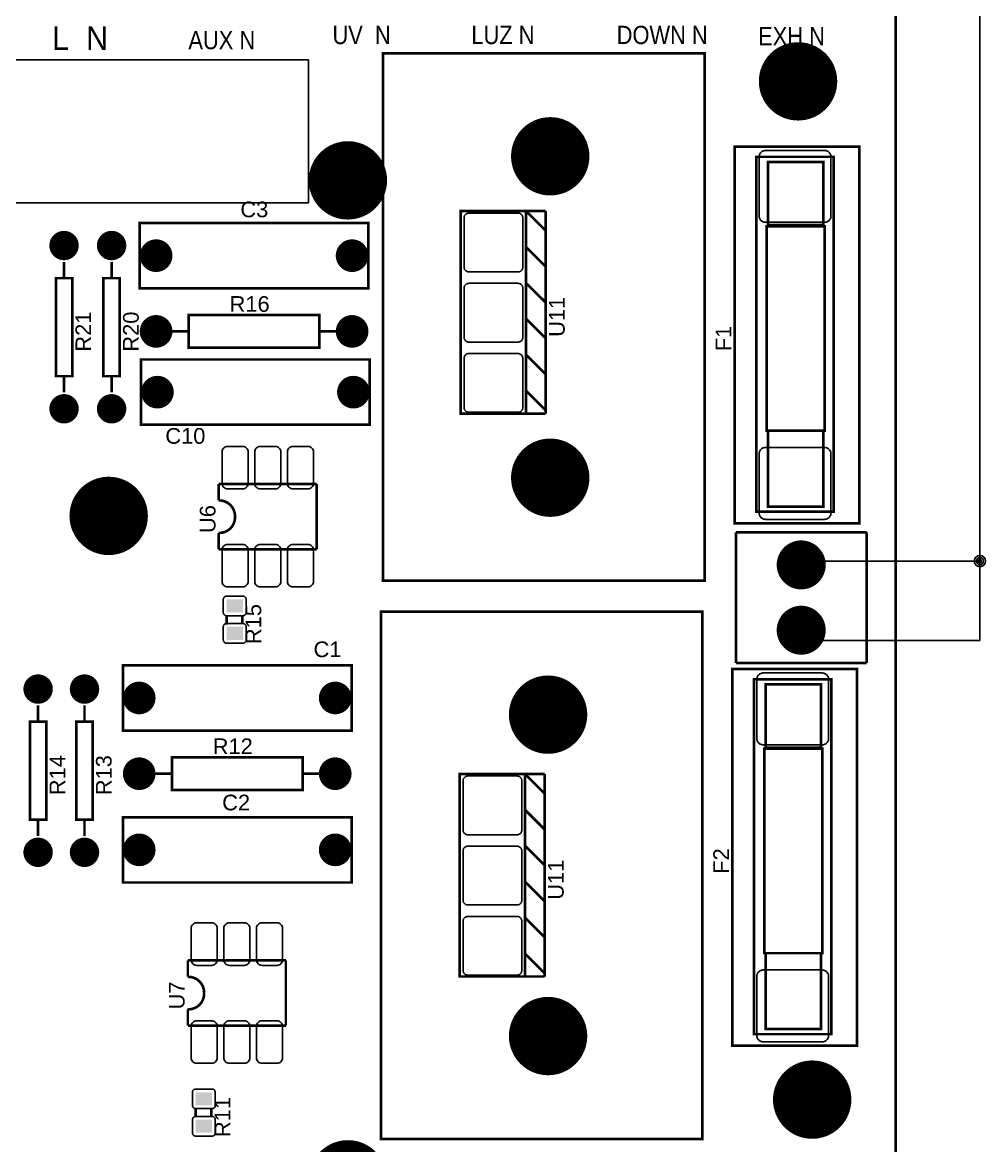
# Model space of a CAD drawing. Header units: inches. Extents: x 15 to 148, y 10 to 111.
# Drawn here: x 136.51 to 141.66, y 97.62 to 103.63 of the extents above; entities that cross this region are included whole.
import ezdxf

# ---------------------------------------------------------------- set-up
doc = ezdxf.new("R2010")
doc.units = ezdxf.units.IN
doc.header["$MEASUREMENT"] = 0
doc.layers.add('BLK_12AWG', color=7, linetype='Continuous')
doc.layers.add('SYMS', color=7, linetype='Continuous')

# ---------------------------------------------------------------- blocks, each defined once
blk = doc.blocks.new('RPAD')
blk.add_trace([(-0.5, -0.5), (-0.5, 0.5), (0.5, -0.5), (0.5, 0.5)])
blk = doc.blocks.new('EPAD')
at = {"const_width": 0.5}
blk.add_lwpolyline([(-0.25, 0, 1), (0.25, 0, 1)], format="xyb", close=True, dxfattribs=at)
blk = doc.blocks.new('CBA2Board')
at = {"const_width": 0.008}
for points in [[(154.6751, 100.9212), (162.5311, 100.9212), (162.5311, 105.055), (154.6751, 105.055), (154.6751, 100.9212)], [(154.6751, 100.9212), (162.5311, 100.9212), (162.5311, 105.055), (154.6751, 105.055), (154.6751, 100.9212)], [(154.6751, 100.9212), (162.5311, 100.9212), (162.5311, 105.055), (154.6751, 105.055), (154.6751, 100.9212)], [(160.9619, 102.8846), (161.9461, 102.8846), (161.9461, 104.4988), (160.9619, 104.4988), (160.9619, 102.8846)], [(160.9619, 102.8846), (161.9461, 102.8846), (161.9461, 104.4988), (160.9619, 104.4988), (160.9619, 102.8846)], [(160.9619, 102.8846), (161.9461, 102.8846), (161.9461, 104.4988), (160.9619, 104.4988), (160.9619, 102.8846)], [(162.0381, 103.0601), (162.42, 103.0601), (162.42, 104.2136), (162.0381, 104.2136), (162.0381, 103.0601)], [(162.0381, 103.0601), (162.42, 103.0601), (162.42, 104.2136), (162.0381, 104.2136), (162.0381, 103.0601)], [(162.0381, 103.0601), (162.42, 103.0601), (162.42, 104.2136), (162.0381, 104.2136), (162.0381, 103.0601)], [(162.105, 103.0955), (162.3412, 103.0955), (162.3412, 104.1821), (162.105, 104.1821), (162.105, 103.0955)], [(162.105, 103.0955), (162.3412, 103.0955), (162.3412, 104.1821), (162.105, 104.1821), (162.105, 103.0955)], [(162.105, 103.0955), (162.3412, 103.0955), (162.3412, 104.1821), (162.105, 104.1821), (162.105, 103.0955)], [(162.1405, 103.9735), (162.3098, 103.9735), (162.3098, 104.1664), (162.1405, 104.1664), (162.1405, 103.9735)], [(162.1405, 103.9735), (162.3098, 103.9735), (162.3098, 104.1664), (162.1405, 104.1664), (162.1405, 103.9735)], [(162.1405, 103.9735), (162.3098, 103.9735), (162.3098, 104.1664), (162.1405, 104.1664), (162.1405, 103.9735)], [(161.3999, 104.0159), (161.3999, 103.3959), (161.1999, 103.3959), (161.1999, 104.0159), (161.3999, 104.0159)], [(161.3999, 104.0159), (161.3999, 103.3959), (161.1999, 103.3959), (161.1999, 104.0159), (161.3999, 104.0159)], [(161.3999, 104.0159), (161.3999, 103.3959), (161.1999, 103.3959), (161.1999, 104.0159), (161.3999, 104.0159)], [(161.3999, 104.0159), (161.4599, 103.9559)], [(161.3999, 104.0159), (161.4599, 104.0159)], [(161.3999, 104.0159), (161.4599, 103.9559)], [(161.3999, 104.0159), (161.4599, 104.0159)], [(161.3999, 104.0159), (161.4599, 103.9559)], [(161.3999, 104.0159), (161.4599, 104.0159)], [(161.4599, 104.0159), (161.4599, 103.3959)], [(161.4599, 104.0159), (161.4599, 103.3959)], [(161.4599, 104.0159), (161.4599, 103.3959)], [(160.2172, 103.7795), (160.9172, 103.7795), (160.9172, 103.9795), (160.2172, 103.9795), (160.2172, 103.7795)], [(160.2172, 103.7795), (160.9172, 103.7795), (160.9172, 103.9795), (160.2172, 103.9795), (160.2172, 103.7795)], [(160.2172, 103.7795), (160.9172, 103.7795), (160.9172, 103.9795), (160.2172, 103.9795), (160.2172, 103.7795)], [(162.1365, 103.3435), (162.3137, 103.3435), (162.3137, 103.9695), (162.1365, 103.9695), (162.1365, 103.3435)], [(162.1365, 103.3435), (162.3137, 103.3435), (162.3137, 103.9695), (162.1365, 103.9695), (162.1365, 103.3435)], [(162.1365, 103.3435), (162.3137, 103.3435), (162.3137, 103.9695), (162.1365, 103.9695), (162.1365, 103.3435)], [(161.3999, 103.9059), (161.4599, 103.8459)], [(161.3999, 103.9059), (161.4599, 103.8459)], [(161.3999, 103.9059), (161.4599, 103.8459)], [(159.9854, 103.8606), (159.9854, 103.8106)], [(159.9854, 103.8606), (159.9854, 103.8106)], [(159.9854, 103.8606), (159.9854, 103.8106)], [(160.131, 103.8606), (160.131, 103.8106)], [(160.131, 103.8606), (160.131, 103.8106)], [(160.131, 103.8606), (160.131, 103.8106)], [(159.9604, 103.5106), (160.0104, 103.5106), (160.0104, 103.8106), (159.9604, 103.8106), (159.9604, 103.5106)], [(159.9604, 103.5106), (160.0104, 103.5106), (160.0104, 103.8106), (159.9604, 103.8106), (159.9604, 103.5106)], [(159.9604, 103.5106), (160.0104, 103.5106), (160.0104, 103.8106), (159.9604, 103.8106), (159.9604, 103.5106)], [(160.106, 103.5106), (160.156, 103.5106), (160.156, 103.8106), (160.106, 103.8106), (160.106, 103.5106)], [(160.106, 103.5106), (160.156, 103.5106), (160.156, 103.8106), (160.106, 103.8106), (160.106, 103.5106)], [(160.106, 103.5106), (160.156, 103.5106), (160.156, 103.8106), (160.106, 103.8106), (160.106, 103.5106)], [(161.3999, 103.7959), (161.4599, 103.7359)], [(161.3999, 103.7959), (161.4599, 103.7359)], [(161.3999, 103.7959), (161.4599, 103.7359)], [(160.3672, 103.5976), (160.7672, 103.5976), (160.7672, 103.6976), (160.3672, 103.6976), (160.3672, 103.5976)], [(160.3672, 103.5976), (160.7672, 103.5976), (160.7672, 103.6976), (160.3672, 103.6976), (160.3672, 103.5976)], [(160.3672, 103.5976), (160.7672, 103.5976), (160.7672, 103.6976), (160.3672, 103.6976), (160.3672, 103.5976)], [(161.3999, 103.6859), (161.4599, 103.6259)], [(161.3999, 103.6859), (161.4599, 103.6259)], [(161.3999, 103.6859), (161.4599, 103.6259)], [(160.3172, 103.6476), (160.3672, 103.6476)], [(160.3172, 103.6476), (160.3672, 103.6476)], [(160.3172, 103.6476), (160.3672, 103.6476)], [(160.7672, 103.6476), (160.8172, 103.6476)], [(160.7672, 103.6476), (160.8172, 103.6476)], [(160.7672, 103.6476), (160.8172, 103.6476)], [(160.2212, 103.3616), (160.9212, 103.3616), (160.9212, 103.5616), (160.2212, 103.5616), (160.2212, 103.3616)], [(160.2212, 103.3616), (160.9212, 103.3616), (160.9212, 103.5616), (160.2212, 103.5616), (160.2212, 103.3616)], [(160.2212, 103.3616), (160.9212, 103.3616), (160.9212, 103.5616), (160.2212, 103.5616), (160.2212, 103.3616)], [(161.3999, 103.5759), (161.4599, 103.5159)], [(161.3999, 103.5759), (161.4599, 103.5159)], [(161.3999, 103.5759), (161.4599, 103.5159)], [(159.9854, 103.5106), (159.9854, 103.4606)], [(159.9854, 103.5106), (159.9854, 103.4606)], [(159.9854, 103.5106), (159.9854, 103.4606)], [(160.131, 103.5106), (160.131, 103.4606)], [(160.131, 103.5106), (160.131, 103.4606)], [(160.131, 103.5106), (160.131, 103.4606)], [(161.3999, 103.4659), (161.4599, 103.4059)], [(161.3999, 103.4659), (161.4599, 103.4059)], [(161.3999, 103.4659), (161.4599, 103.4059)], [(161.3999, 103.4659), (161.4599, 103.4059)], [(161.3999, 103.4659), (161.4599, 103.4059)], [(161.3999, 103.4659), (161.4599, 103.4059)], [(161.3999, 103.3959), (161.4599, 103.3959)], [(161.3999, 103.3959), (161.4599, 103.3959)], [(161.3999, 103.3959), (161.4599, 103.3959)], [(162.1405, 103.1112), (162.3098, 103.1112), (162.3098, 103.3435), (162.1405, 103.3435), (162.1405, 103.1112)], [(162.1405, 103.1112), (162.3098, 103.1112), (162.3098, 103.3435), (162.1405, 103.3435), (162.1405, 103.1112)], [(162.1405, 103.1112), (162.3098, 103.1112), (162.3098, 103.3435), (162.1405, 103.3435), (162.1405, 103.1112)], [(160.459, 103.1303), (160.459, 103.1803)], [(160.459, 103.1803), (160.759, 103.1803)], [(160.459, 103.1303), (160.459, 103.1803)], [(160.459, 103.1803), (160.759, 103.1803)], [(160.459, 103.1303), (160.459, 103.1803)], [(160.459, 103.1803), (160.759, 103.1803)], [(160.759, 102.9803), (160.759, 103.1803)], [(160.759, 102.9803), (160.759, 103.1803)], [(160.759, 102.9803), (160.759, 103.1803)], [(160.509, 103.0803), (160.508, 103.0905), (160.5052, 103.0999), (160.5008, 103.1084), (160.4949, 103.1158), (160.4875, 103.1219), (160.479, 103.1264), (160.4695, 103.1293), (160.459, 103.1303)], [(160.509, 103.0803), (160.508, 103.0905), (160.5052, 103.0999), (160.5008, 103.1084), (160.4949, 103.1158), (160.4875, 103.1219), (160.479, 103.1264), (160.4695, 103.1293), (160.459, 103.1303)], [(160.509, 103.0803), (160.508, 103.0905), (160.5052, 103.0999), (160.5008, 103.1084), (160.4949, 103.1158), (160.4875, 103.1219), (160.479, 103.1264), (160.4695, 103.1293), (160.459, 103.1303)], [(160.509, 103.0803), (160.508, 103.0698), (160.5052, 103.0602), (160.5008, 103.0517), (160.4949, 103.0444), (160.4875, 103.0385), (160.479, 103.034), (160.4695, 103.0312), (160.459, 103.0303)], [(160.509, 103.0803), (160.508, 103.0698), (160.5052, 103.0602), (160.5008, 103.0517), (160.4949, 103.0444), (160.4875, 103.0385), (160.479, 103.034), (160.4695, 103.0312), (160.459, 103.0303)], [(160.509, 103.0803), (160.508, 103.0698), (160.5052, 103.0602), (160.5008, 103.0517), (160.4949, 103.0444), (160.4875, 103.0385), (160.479, 103.034), (160.4695, 103.0312), (160.459, 103.0303)], [(160.459, 102.9803), (160.459, 103.0303)], [(160.459, 102.9803), (160.459, 103.0303)], [(160.459, 102.9803), (160.459, 103.0303)], [(162.042, 103.0326), (162.442, 103.0326)], [(162.042, 102.6326), (162.042, 103.0326)], [(162.042, 103.0326), (162.442, 103.0326)], [(162.042, 102.6326), (162.042, 103.0326)], [(162.042, 103.0326), (162.442, 103.0326)], [(162.042, 102.6326), (162.042, 103.0326)], [(162.442, 102.6326), (162.442, 103.0326)], [(162.442, 102.6326), (162.442, 103.0326)], [(162.442, 102.6326), (162.442, 103.0326)], [(160.459, 102.9803), (160.759, 102.9803)], [(160.459, 102.9803), (160.759, 102.9803)], [(160.459, 102.9803), (160.759, 102.9803)], [(160.9553, 101.1748), (161.9395, 101.1748), (161.9395, 102.789), (160.9553, 102.789), (160.9553, 101.1748)], [(160.9553, 101.1748), (161.9395, 101.1748), (161.9395, 102.789), (160.9553, 102.789), (160.9553, 101.1748)], [(160.9553, 101.1748), (161.9395, 101.1748), (161.9395, 102.789), (160.9553, 102.789), (160.9553, 101.1748)], [(160.4829, 102.778), (160.4829, 102.75)], [(160.4829, 102.778), (160.4829, 102.75)], [(160.4829, 102.778), (160.4829, 102.75)], [(160.5309, 102.778), (160.5309, 102.751)], [(160.5309, 102.778), (160.5309, 102.751)], [(160.5309, 102.778), (160.5309, 102.751)], [(160.1655, 102.4252), (160.8655, 102.4252), (160.8655, 102.6252), (160.1655, 102.6252), (160.1655, 102.4252)], [(160.1655, 102.4252), (160.8655, 102.4252), (160.8655, 102.6252), (160.1655, 102.6252), (160.1655, 102.4252)], [(160.1655, 102.4252), (160.8655, 102.4252), (160.8655, 102.6252), (160.1655, 102.6252), (160.1655, 102.4252)], [(162.042, 102.6326), (162.442, 102.6326)], [(162.042, 102.6326), (162.442, 102.6326)], [(162.042, 102.6326), (162.442, 102.6326)], [(162.0309, 101.4602), (162.4128, 101.4602), (162.4128, 102.6137), (162.0309, 102.6137), (162.0309, 101.4602)], [(162.0309, 101.4602), (162.4128, 101.4602), (162.4128, 102.6137), (162.0309, 102.6137), (162.0309, 101.4602)], [(162.0309, 101.4602), (162.4128, 101.4602), (162.4128, 102.6137), (162.0309, 102.6137), (162.0309, 101.4602)], [(162.0979, 101.4956), (162.3341, 101.4956), (162.3341, 102.5822), (162.0979, 102.5822), (162.0979, 101.4956)], [(162.0979, 101.4956), (162.3341, 101.4956), (162.3341, 102.5822), (162.0979, 102.5822), (162.0979, 101.4956)], [(162.0979, 101.4956), (162.3341, 101.4956), (162.3341, 102.5822), (162.0979, 102.5822), (162.0979, 101.4956)], [(162.1333, 102.3735), (162.3026, 102.3735), (162.3026, 102.5665), (162.1333, 102.5665), (162.1333, 102.3735)], [(162.1333, 102.3735), (162.3026, 102.3735), (162.3026, 102.5665), (162.1333, 102.5665), (162.1333, 102.3735)], [(162.1333, 102.3735), (162.3026, 102.3735), (162.3026, 102.5665), (162.1333, 102.5665), (162.1333, 102.3735)], [(159.906, 102.5024), (159.906, 102.4524)], [(159.906, 102.5024), (159.906, 102.4524)], [(159.906, 102.5024), (159.906, 102.4524)], [(160.048, 102.5024), (160.048, 102.4524)], [(160.048, 102.5024), (160.048, 102.4524)], [(160.048, 102.5024), (160.048, 102.4524)], [(159.881, 102.1524), (159.931, 102.1524), (159.931, 102.4524), (159.881, 102.4524), (159.881, 102.1524)], [(159.881, 102.1524), (159.931, 102.1524), (159.931, 102.4524), (159.881, 102.4524), (159.881, 102.1524)], [(159.881, 102.1524), (159.931, 102.1524), (159.931, 102.4524), (159.881, 102.4524), (159.881, 102.1524)], [(160.023, 102.1524), (160.073, 102.1524), (160.073, 102.4524), (160.023, 102.4524), (160.023, 102.1524)], [(160.023, 102.1524), (160.073, 102.1524), (160.073, 102.4524), (160.023, 102.4524), (160.023, 102.1524)], [(160.023, 102.1524), (160.073, 102.1524), (160.073, 102.4524), (160.023, 102.4524), (160.023, 102.1524)], [(160.3155, 102.2432), (160.7155, 102.2432), (160.7155, 102.3432), (160.3155, 102.3432), (160.3155, 102.2432)], [(160.3155, 102.2432), (160.7155, 102.2432), (160.7155, 102.3432), (160.3155, 102.3432), (160.3155, 102.2432)], [(160.3155, 102.2432), (160.7155, 102.2432), (160.7155, 102.3432), (160.3155, 102.3432), (160.3155, 102.2432)], [(162.1294, 101.7436), (162.3065, 101.7436), (162.3065, 102.3696), (162.1294, 102.3696), (162.1294, 101.7436)], [(162.1294, 101.7436), (162.3065, 101.7436), (162.3065, 102.3696), (162.1294, 102.3696), (162.1294, 101.7436)], [(162.1294, 101.7436), (162.3065, 101.7436), (162.3065, 102.3696), (162.1294, 102.3696), (162.1294, 101.7436)], [(160.2655, 102.2932), (160.3155, 102.2932)], [(160.2655, 102.2932), (160.3155, 102.2932)], [(160.2655, 102.2932), (160.3155, 102.2932)], [(160.7155, 102.2932), (160.7655, 102.2932)], [(160.7155, 102.2932), (160.7655, 102.2932)], [(160.7155, 102.2932), (160.7655, 102.2932)], [(161.3968, 102.2922), (161.3968, 101.6722), (161.1968, 101.6722), (161.1968, 102.2922), (161.3968, 102.2922)], [(161.3968, 102.2922), (161.3968, 101.6722), (161.1968, 101.6722), (161.1968, 102.2922), (161.3968, 102.2922)], [(161.3968, 102.2922), (161.3968, 101.6722), (161.1968, 101.6722), (161.1968, 102.2922), (161.3968, 102.2922)], [(161.3968, 102.2922), (161.4568, 102.2322)], [(161.3968, 102.2922), (161.4568, 102.2922)], [(161.3968, 102.2922), (161.4568, 102.2322)], [(161.3968, 102.2922), (161.4568, 102.2922)], [(161.3968, 102.2922), (161.4568, 102.2322)], [(161.3968, 102.2922), (161.4568, 102.2922)], [(161.4568, 102.2922), (161.4568, 101.6722)], [(161.4568, 102.2922), (161.4568, 101.6722)], [(161.4568, 102.2922), (161.4568, 101.6722)], [(161.3968, 102.1822), (161.4568, 102.1222)], [(161.3968, 102.1822), (161.4568, 102.1222)], [(161.3968, 102.1822), (161.4568, 102.1222)], [(159.906, 102.1524), (159.906, 102.1024)], [(159.906, 102.1524), (159.906, 102.1024)], [(159.906, 102.1524), (159.906, 102.1024)], [(160.048, 102.1524), (160.048, 102.1024)], [(160.048, 102.1524), (160.048, 102.1024)], [(160.048, 102.1524), (160.048, 102.1024)], [(160.1655, 101.96), (160.8655, 101.96), (160.8655, 102.16), (160.1655, 102.16), (160.1655, 101.96)], [(160.1655, 101.96), (160.8655, 101.96), (160.8655, 102.16), (160.1655, 102.16), (160.1655, 101.96)], [(160.1655, 101.96), (160.8655, 101.96), (160.8655, 102.16), (160.1655, 102.16), (160.1655, 101.96)], [(161.3968, 102.0722), (161.4568, 102.0122)], [(161.3968, 102.0722), (161.4568, 102.0122)], [(161.3968, 102.0722), (161.4568, 102.0122)], [(161.3968, 101.9622), (161.4568, 101.9022)], [(161.3968, 101.9622), (161.4568, 101.9022)], [(161.3968, 101.9622), (161.4568, 101.9022)], [(161.3968, 101.8522), (161.4568, 101.7922)], [(161.3968, 101.8522), (161.4568, 101.7922)], [(161.3968, 101.8522), (161.4568, 101.7922)], [(161.3968, 101.7422), (161.4568, 101.6822)], [(161.3968, 101.7422), (161.4568, 101.6822)], [(161.3968, 101.7422), (161.4568, 101.6822)], [(161.3968, 101.7422), (161.4568, 101.6822)], [(161.3968, 101.7422), (161.4568, 101.6822)], [(161.3968, 101.7422), (161.4568, 101.6822)], [(162.1333, 101.5113), (162.3026, 101.5113), (162.3026, 101.7436), (162.1333, 101.7436), (162.1333, 101.5113)], [(162.1333, 101.5113), (162.3026, 101.5113), (162.3026, 101.7436), (162.1333, 101.7436), (162.1333, 101.5113)], [(162.1333, 101.5113), (162.3026, 101.5113), (162.3026, 101.7436), (162.1333, 101.7436), (162.1333, 101.5113)], [(160.3644, 101.6714), (160.3644, 101.7214)], [(160.3644, 101.7214), (160.6644, 101.7214)], [(160.3644, 101.6714), (160.3644, 101.7214)], [(160.3644, 101.7214), (160.6644, 101.7214)], [(160.3644, 101.6714), (160.3644, 101.7214)], [(160.3644, 101.7214), (160.6644, 101.7214)], [(160.6644, 101.5214), (160.6644, 101.7214)], [(160.6644, 101.5214), (160.6644, 101.7214)], [(160.6644, 101.5214), (160.6644, 101.7214)], [(160.4144, 101.6214), (160.4134, 101.6316), (160.4107, 101.6411), (160.4062, 101.6496), (160.4003, 101.6569), (160.393, 101.663), (160.3844, 101.6676), (160.3749, 101.6704), (160.3644, 101.6714)], [(160.4144, 101.6214), (160.4134, 101.6316), (160.4107, 101.6411), (160.4062, 101.6496), (160.4003, 101.6569), (160.393, 101.663), (160.3844, 101.6676), (160.3749, 101.6704), (160.3644, 101.6714)], [(160.4144, 101.6214), (160.4134, 101.6316), (160.4107, 101.6411), (160.4062, 101.6496), (160.4003, 101.6569), (160.393, 101.663), (160.3844, 101.6676), (160.3749, 101.6704), (160.3644, 101.6714)], [(161.3968, 101.6722), (161.4568, 101.6722)], [(161.3968, 101.6722), (161.4568, 101.6722)], [(161.3968, 101.6722), (161.4568, 101.6722)], [(160.4144, 101.6214), (160.4134, 101.611), (160.4107, 101.6014), (160.4062, 101.5929), (160.4003, 101.5856), (160.393, 101.5796), (160.3844, 101.5752), (160.3749, 101.5724), (160.3644, 101.5714)], [(160.4144, 101.6214), (160.4134, 101.611), (160.4107, 101.6014), (160.4062, 101.5929), (160.4003, 101.5856), (160.393, 101.5796), (160.3844, 101.5752), (160.3749, 101.5724), (160.3644, 101.5714)], [(160.4144, 101.6214), (160.4134, 101.611), (160.4107, 101.6014), (160.4062, 101.5929), (160.4003, 101.5856), (160.393, 101.5796), (160.3844, 101.5752), (160.3749, 101.5724), (160.3644, 101.5714)], [(160.3644, 101.5214), (160.3644, 101.5714)], [(160.3644, 101.5214), (160.3644, 101.5714)], [(160.3644, 101.5214), (160.3644, 101.5714)], [(160.3644, 101.5214), (160.6644, 101.5214)], [(160.3644, 101.5214), (160.6644, 101.5214)], [(160.3644, 101.5214), (160.6644, 101.5214)], [(160.3884, 101.2686), (160.3884, 101.2406)], [(160.3884, 101.2686), (160.3884, 101.2406)], [(160.3884, 101.2686), (160.3884, 101.2406)], [(160.4364, 101.2686), (160.4364, 101.2416)], [(160.4364, 101.2686), (160.4364, 101.2416)], [(160.4364, 101.2686), (160.4364, 101.2416)]]:
    blk.add_lwpolyline(points, dxfattribs=at)
blk.add_lwpolyline([(159.1853, 104.0411), (160.7333, 104.0411), (160.7333, 104.479), (159.1853, 104.479), (159.1853, 104.0411)])
for points in [[(162.1131, 104.0016), (162.1131, 104.1816), (162.1132, 104.1836), (162.1135, 104.1857), (162.114, 104.1876), (162.1147, 104.1894), (162.1155, 104.1912), (162.1165, 104.1928), (162.1176, 104.1944), (162.1189, 104.1958), (162.1203, 104.1971), (162.1219, 104.1982), (162.1235, 104.1992), (162.1253, 104.2), (162.1271, 104.2007), (162.1291, 104.2012), (162.1311, 104.2015), (162.1331, 104.2016), (162.3131, 104.2016), (162.3152, 104.2015), (162.3172, 104.2012), (162.3192, 104.2007), (162.321, 104.2), (162.3228, 104.1992), (162.3244, 104.1982), (162.3259, 104.1971), (162.3274, 104.1958), (162.3286, 104.1944), (162.3298, 104.1928), (162.3308, 104.1912), (162.3316, 104.1894), (162.3323, 104.1876), (162.3327, 104.1857), (162.333, 104.1836), (162.3331, 104.1816), (162.3331, 104.0016), (162.333, 103.9995), (162.3327, 103.9975), (162.3323, 103.9955), (162.3316, 103.9937), (162.3308, 103.9919), (162.3298, 103.9903), (162.3286, 103.9888), (162.3274, 103.9873), (162.3259, 103.9861), (162.3244, 103.9849), (162.3228, 103.9839), (162.321, 103.9831), (162.3192, 103.9824), (162.3172, 103.982), (162.3152, 103.9817), (162.3131, 103.9816), (162.1331, 103.9816), (162.1311, 103.9817), (162.1291, 103.982), (162.1271, 103.9824), (162.1253, 103.9831), (162.1235, 103.9839), (162.1219, 103.9849), (162.1203, 103.9861), (162.1189, 103.9873), (162.1176, 103.9888), (162.1165, 103.9903), (162.1155, 103.9919), (162.1147, 103.9937), (162.114, 103.9955), (162.1135, 103.9975), (162.1132, 103.9995), (162.1131, 104.0016)], [(161.3899, 103.9949), (161.3899, 103.8449), (161.3898, 103.8433), (161.3896, 103.8418), (161.3892, 103.8403), (161.3887, 103.839), (161.3881, 103.8376), (161.3874, 103.8364), (161.3865, 103.8353), (161.3855, 103.8342), (161.3845, 103.8332), (161.3833, 103.8324), (161.3821, 103.8316), (161.3808, 103.831), (161.3794, 103.8305), (161.378, 103.8302), (161.3764, 103.8299), (161.3749, 103.8299), (161.2249, 103.8299), (161.2233, 103.8299), (161.2218, 103.8302), (161.2204, 103.8305), (161.219, 103.831), (161.2177, 103.8316), (161.2164, 103.8324), (161.2153, 103.8332), (161.2142, 103.8342), (161.2133, 103.8353), (161.2124, 103.8364), (161.2117, 103.8376), (161.211, 103.839), (161.2105, 103.8403), (161.2102, 103.8418), (161.21, 103.8433), (161.2099, 103.8449), (161.2099, 103.9949), (161.21, 103.9964), (161.2102, 103.9979), (161.2105, 103.9994), (161.211, 104.0008), (161.2117, 104.0021), (161.2124, 104.0033), (161.2133, 104.0045), (161.2142, 104.0055), (161.2153, 104.0065), (161.2164, 104.0073), (161.2177, 104.0081), (161.219, 104.0087), (161.2204, 104.0092), (161.2218, 104.0096), (161.2233, 104.0098), (161.2249, 104.0099), (161.3749, 104.0099), (161.3764, 104.0098), (161.378, 104.0096), (161.3794, 104.0092), (161.3808, 104.0087), (161.3821, 104.0081), (161.3833, 104.0073), (161.3845, 104.0065), (161.3855, 104.0055), (161.3865, 104.0045), (161.3874, 104.0033), (161.3881, 104.0021), (161.3887, 104.0008), (161.3892, 103.9994), (161.3896, 103.9979), (161.3898, 103.9964), (161.3899, 103.9949)], [(161.3899, 103.7799), (161.3899, 103.6299), (161.3898, 103.6283), (161.3896, 103.6268), (161.3892, 103.6253), (161.3887, 103.624), (161.3881, 103.6226), (161.3874, 103.6214), (161.3865, 103.6203), (161.3855, 103.6192), (161.3845, 103.6182), (161.3833, 103.6174), (161.3821, 103.6166), (161.3808, 103.616), (161.3794, 103.6155), (161.378, 103.6152), (161.3764, 103.6149), (161.3749, 103.6149), (161.2249, 103.6149), (161.2233, 103.6149), (161.2218, 103.6152), (161.2204, 103.6155), (161.219, 103.616), (161.2177, 103.6166), (161.2164, 103.6174), (161.2153, 103.6182), (161.2142, 103.6192), (161.2133, 103.6203), (161.2124, 103.6214), (161.2117, 103.6226), (161.211, 103.624), (161.2105, 103.6253), (161.2102, 103.6268), (161.21, 103.6283), (161.2099, 103.6299), (161.2099, 103.7799), (161.21, 103.7814), (161.2102, 103.7829), (161.2105, 103.7844), (161.211, 103.7858), (161.2117, 103.7871), (161.2124, 103.7883), (161.2133, 103.7895), (161.2142, 103.7905), (161.2153, 103.7915), (161.2164, 103.7923), (161.2177, 103.7931), (161.219, 103.7937), (161.2204, 103.7942), (161.2218, 103.7946), (161.2233, 103.7948), (161.2249, 103.7949), (161.3749, 103.7949), (161.3764, 103.7948), (161.378, 103.7946), (161.3794, 103.7942), (161.3808, 103.7937), (161.3821, 103.7931), (161.3833, 103.7923), (161.3845, 103.7915), (161.3855, 103.7905), (161.3865, 103.7895), (161.3874, 103.7883), (161.3881, 103.7871), (161.3887, 103.7858), (161.3892, 103.7844), (161.3896, 103.7829), (161.3898, 103.7814), (161.3899, 103.7799)], [(161.3899, 103.5649), (161.3899, 103.4149), (161.3898, 103.4133), (161.3896, 103.4118), (161.3892, 103.4103), (161.3887, 103.409), (161.3881, 103.4076), (161.3874, 103.4064), (161.3865, 103.4053), (161.3855, 103.4042), (161.3845, 103.4032), (161.3833, 103.4024), (161.3821, 103.4016), (161.3808, 103.401), (161.3794, 103.4005), (161.378, 103.4002), (161.3764, 103.3999), (161.3749, 103.3999), (161.2249, 103.3999), (161.2233, 103.3999), (161.2218, 103.4002), (161.2204, 103.4005), (161.219, 103.401), (161.2177, 103.4016), (161.2164, 103.4024), (161.2153, 103.4032), (161.2142, 103.4042), (161.2133, 103.4053), (161.2124, 103.4064), (161.2117, 103.4076), (161.211, 103.409), (161.2105, 103.4103), (161.2102, 103.4118), (161.21, 103.4133), (161.2099, 103.4149), (161.2099, 103.5649), (161.21, 103.5664), (161.2102, 103.5679), (161.2105, 103.5694), (161.211, 103.5708), (161.2117, 103.5721), (161.2124, 103.5733), (161.2133, 103.5745), (161.2142, 103.5755), (161.2153, 103.5765), (161.2164, 103.5773), (161.2177, 103.5781), (161.219, 103.5787), (161.2204, 103.5792), (161.2218, 103.5796), (161.2233, 103.5798), (161.2249, 103.5799), (161.3749, 103.5799), (161.3764, 103.5798), (161.378, 103.5796), (161.3794, 103.5792), (161.3808, 103.5787), (161.3821, 103.5781), (161.3833, 103.5773), (161.3845, 103.5765), (161.3855, 103.5755), (161.3865, 103.5745), (161.3874, 103.5733), (161.3881, 103.5721), (161.3887, 103.5708), (161.3892, 103.5694), (161.3896, 103.5679), (161.3898, 103.5664), (161.3899, 103.5649)], [(160.486, 103.2953), (160.532, 103.2953), (160.5355, 103.295), (160.5387, 103.294), (160.5416, 103.2924), (160.5441, 103.2904), (160.5461, 103.2879), (160.5477, 103.285), (160.5486, 103.2818), (160.549, 103.2783), (160.549, 103.1823), (160.5486, 103.1788), (160.5477, 103.1756), (160.5461, 103.1727), (160.5441, 103.1702), (160.5416, 103.1681), (160.5387, 103.1666), (160.5355, 103.1656), (160.532, 103.1653), (160.486, 103.1653), (160.4825, 103.1656), (160.4793, 103.1666), (160.4764, 103.1681), (160.4739, 103.1702), (160.4718, 103.1727), (160.4703, 103.1756), (160.4693, 103.1788), (160.469, 103.1823), (160.469, 103.2783), (160.4693, 103.2818), (160.4703, 103.285), (160.4718, 103.2879), (160.4739, 103.2904), (160.4764, 103.2924), (160.4793, 103.294), (160.4825, 103.295), (160.486, 103.2953)], [(160.586, 103.2953), (160.632, 103.2953), (160.6355, 103.295), (160.6387, 103.294), (160.6416, 103.2924), (160.6441, 103.2904), (160.6461, 103.2879), (160.6477, 103.285), (160.6486, 103.2818), (160.649, 103.2783), (160.649, 103.1823), (160.6486, 103.1788), (160.6477, 103.1756), (160.6461, 103.1727), (160.6441, 103.1702), (160.6416, 103.1681), (160.6387, 103.1666), (160.6355, 103.1656), (160.632, 103.1653), (160.586, 103.1653), (160.5825, 103.1656), (160.5793, 103.1666), (160.5764, 103.1681), (160.5739, 103.1702), (160.5718, 103.1727), (160.5703, 103.1756), (160.5693, 103.1788), (160.569, 103.1823), (160.569, 103.2783), (160.5693, 103.2818), (160.5703, 103.285), (160.5718, 103.2879), (160.5739, 103.2904), (160.5764, 103.2924), (160.5793, 103.294), (160.5825, 103.295), (160.586, 103.2953)], [(160.686, 103.2953), (160.732, 103.2953), (160.7355, 103.295), (160.7387, 103.294), (160.7416, 103.2924), (160.7441, 103.2904), (160.7461, 103.2879), (160.7477, 103.285), (160.7486, 103.2818), (160.749, 103.2783), (160.749, 103.1823), (160.7486, 103.1788), (160.7477, 103.1756), (160.7461, 103.1727), (160.7441, 103.1702), (160.7416, 103.1681), (160.7387, 103.1666), (160.7355, 103.1656), (160.732, 103.1653), (160.686, 103.1653), (160.6825, 103.1656), (160.6793, 103.1666), (160.6764, 103.1681), (160.6739, 103.1702), (160.6718, 103.1727), (160.6703, 103.1756), (160.6693, 103.1788), (160.669, 103.1823), (160.669, 103.2783), (160.6693, 103.2818), (160.6703, 103.285), (160.6718, 103.2879), (160.6739, 103.2904), (160.6764, 103.2924), (160.6793, 103.294), (160.6825, 103.295), (160.686, 103.2953)], [(162.1131, 103.0921), (162.1131, 103.2721), (162.1132, 103.2742), (162.1135, 103.2762), (162.114, 103.2781), (162.1147, 103.28), (162.1155, 103.2817), (162.1165, 103.2834), (162.1176, 103.2849), (162.1189, 103.2863), (162.1203, 103.2876), (162.1219, 103.2888), (162.1235, 103.2897), (162.1253, 103.2906), (162.1271, 103.2912), (162.1291, 103.2917), (162.1311, 103.292), (162.1331, 103.2921), (162.3131, 103.2921), (162.3152, 103.292), (162.3172, 103.2917), (162.3192, 103.2912), (162.321, 103.2906), (162.3228, 103.2897), (162.3244, 103.2888), (162.3259, 103.2876), (162.3274, 103.2863), (162.3286, 103.2849), (162.3298, 103.2834), (162.3308, 103.2817), (162.3316, 103.28), (162.3323, 103.2781), (162.3327, 103.2762), (162.333, 103.2742), (162.3331, 103.2721), (162.3331, 103.0921), (162.333, 103.09), (162.3327, 103.088), (162.3323, 103.0861), (162.3316, 103.0842), (162.3308, 103.0825), (162.3298, 103.0808), (162.3286, 103.0793), (162.3274, 103.0779), (162.3259, 103.0766), (162.3244, 103.0755), (162.3228, 103.0745), (162.321, 103.0737), (162.3192, 103.073), (162.3172, 103.0725), (162.3152, 103.0722), (162.3131, 103.0721), (162.1331, 103.0721), (162.1311, 103.0722), (162.1291, 103.0725), (162.1271, 103.073), (162.1253, 103.0737), (162.1235, 103.0745), (162.1219, 103.0755), (162.1203, 103.0766), (162.1189, 103.0779), (162.1176, 103.0793), (162.1165, 103.0808), (162.1155, 103.0825), (162.1147, 103.0842), (162.114, 103.0861), (162.1135, 103.088), (162.1132, 103.09), (162.1131, 103.0921)], [(160.486, 102.9953), (160.532, 102.9953), (160.5355, 102.995), (160.5387, 102.994), (160.5416, 102.9924), (160.5441, 102.9904), (160.5461, 102.9879), (160.5477, 102.985), (160.5486, 102.9818), (160.549, 102.9783), (160.549, 102.8823), (160.5486, 102.8788), (160.5477, 102.8756), (160.5461, 102.8727), (160.5441, 102.8702), (160.5416, 102.8681), (160.5387, 102.8666), (160.5355, 102.8656), (160.532, 102.8653), (160.486, 102.8653), (160.4825, 102.8656), (160.4793, 102.8666), (160.4764, 102.8681), (160.4739, 102.8702), (160.4718, 102.8727), (160.4703, 102.8756), (160.4693, 102.8788), (160.469, 102.8823), (160.469, 102.9783), (160.4693, 102.9818), (160.4703, 102.985), (160.4718, 102.9879), (160.4739, 102.9904), (160.4764, 102.9924), (160.4793, 102.994), (160.4825, 102.995), (160.486, 102.9953)], [(160.586, 102.9953), (160.632, 102.9953), (160.6355, 102.995), (160.6387, 102.994), (160.6416, 102.9924), (160.6441, 102.9904), (160.6461, 102.9879), (160.6477, 102.985), (160.6486, 102.9818), (160.649, 102.9783), (160.649, 102.8823), (160.6486, 102.8788), (160.6477, 102.8756), (160.6461, 102.8727), (160.6441, 102.8702), (160.6416, 102.8681), (160.6387, 102.8666), (160.6355, 102.8656), (160.632, 102.8653), (160.586, 102.8653), (160.5825, 102.8656), (160.5793, 102.8666), (160.5764, 102.8681), (160.5739, 102.8702), (160.5718, 102.8727), (160.5703, 102.8756), (160.5693, 102.8788), (160.569, 102.8823), (160.569, 102.9783), (160.5693, 102.9818), (160.5703, 102.985), (160.5718, 102.9879), (160.5739, 102.9904), (160.5764, 102.9924), (160.5793, 102.994), (160.5825, 102.995), (160.586, 102.9953)], [(160.686, 102.9953), (160.732, 102.9953), (160.7355, 102.995), (160.7387, 102.994), (160.7416, 102.9924), (160.7441, 102.9904), (160.7461, 102.9879), (160.7477, 102.985), (160.7486, 102.9818), (160.749, 102.9783), (160.749, 102.8823), (160.7486, 102.8788), (160.7477, 102.8756), (160.7461, 102.8727), (160.7441, 102.8702), (160.7416, 102.8681), (160.7387, 102.8666), (160.7355, 102.8656), (160.732, 102.8653), (160.686, 102.8653), (160.6825, 102.8656), (160.6793, 102.8666), (160.6764, 102.8681), (160.6739, 102.8702), (160.6718, 102.8727), (160.6703, 102.8756), (160.6693, 102.8788), (160.669, 102.8823), (160.669, 102.9783), (160.6693, 102.9818), (160.6703, 102.985), (160.6718, 102.9879), (160.6739, 102.9904), (160.6764, 102.9924), (160.6793, 102.994), (160.6825, 102.995), (160.686, 102.9953)], [(160.5429, 102.827), (160.5429, 102.787), (160.5428, 102.7859), (160.5427, 102.7849), (160.5424, 102.784), (160.5421, 102.783), (160.5417, 102.7822), (160.5412, 102.7813), (160.5406, 102.7806), (160.54, 102.7799), (160.5393, 102.7792), (160.5385, 102.7787), (160.5377, 102.7782), (160.5368, 102.7778), (160.5359, 102.7774), (160.5349, 102.7772), (160.5339, 102.777), (160.5329, 102.777), (160.4829, 102.777), (160.4818, 102.777), (160.4808, 102.7772), (160.4799, 102.7774), (160.4789, 102.7778), (160.4781, 102.7782), (160.4772, 102.7787), (160.4765, 102.7792), (160.4758, 102.7799), (160.4751, 102.7806), (160.4745, 102.7813), (160.4741, 102.7822), (160.4736, 102.783), (160.4733, 102.784), (160.4731, 102.7849), (160.4729, 102.7859), (160.4729, 102.787), (160.4729, 102.827), (160.4729, 102.828), (160.4731, 102.829), (160.4733, 102.83), (160.4736, 102.8309), (160.4741, 102.8318), (160.4745, 102.8326), (160.4751, 102.8334), (160.4758, 102.8341), (160.4765, 102.8347), (160.4772, 102.8353), (160.4781, 102.8358), (160.4789, 102.8362), (160.4799, 102.8365), (160.4808, 102.8368), (160.4818, 102.8369), (160.4829, 102.837), (160.5329, 102.837), (160.5339, 102.8369), (160.5349, 102.8368), (160.5359, 102.8365), (160.5368, 102.8362), (160.5377, 102.8358), (160.5385, 102.8353), (160.5393, 102.8347), (160.54, 102.8341), (160.5406, 102.8334), (160.5412, 102.8326), (160.5417, 102.8318), (160.5421, 102.8309), (160.5424, 102.83), (160.5427, 102.829), (160.5428, 102.828), (160.5429, 102.827)], [(160.5429, 102.743), (160.5429, 102.703), (160.5428, 102.7019), (160.5427, 102.7009), (160.5424, 102.7), (160.5421, 102.699), (160.5417, 102.6982), (160.5412, 102.6973), (160.5406, 102.6966), (160.54, 102.6959), (160.5393, 102.6952), (160.5385, 102.6947), (160.5377, 102.6942), (160.5368, 102.6938), (160.5359, 102.6934), (160.5349, 102.6932), (160.5339, 102.693), (160.5329, 102.693), (160.4829, 102.693), (160.4818, 102.693), (160.4808, 102.6932), (160.4799, 102.6934), (160.4789, 102.6938), (160.4781, 102.6942), (160.4772, 102.6947), (160.4765, 102.6952), (160.4758, 102.6959), (160.4751, 102.6966), (160.4745, 102.6973), (160.4741, 102.6982), (160.4736, 102.699), (160.4733, 102.7), (160.4731, 102.7009), (160.4729, 102.7019), (160.4729, 102.703), (160.4729, 102.743), (160.4729, 102.744), (160.4731, 102.745), (160.4733, 102.746), (160.4736, 102.7469), (160.4741, 102.7478), (160.4745, 102.7486), (160.4751, 102.7494), (160.4758, 102.7501), (160.4765, 102.7507), (160.4772, 102.7513), (160.4781, 102.7518), (160.4789, 102.7522), (160.4799, 102.7525), (160.4808, 102.7528), (160.4818, 102.7529), (160.4829, 102.753), (160.5329, 102.753), (160.5339, 102.7529), (160.5349, 102.7528), (160.5359, 102.7525), (160.5368, 102.7522), (160.5377, 102.7518), (160.5385, 102.7513), (160.5393, 102.7507), (160.54, 102.7501), (160.5406, 102.7494), (160.5412, 102.7486), (160.5417, 102.7478), (160.5421, 102.7469), (160.5424, 102.746), (160.5427, 102.745), (160.5428, 102.744), (160.5429, 102.743)], [(162.106, 102.4017), (162.106, 102.5817), (162.1061, 102.5837), (162.1064, 102.5857), (162.1069, 102.5877), (162.1075, 102.5895), (162.1083, 102.5913), (162.1093, 102.5929), (162.1105, 102.5945), (162.1118, 102.5959), (162.1132, 102.5971), (162.1147, 102.5983), (162.1164, 102.5993), (162.1181, 102.6001), (162.12, 102.6008), (162.1219, 102.6013), (162.1239, 102.6015), (162.126, 102.6017), (162.306, 102.6017), (162.3081, 102.6015), (162.3101, 102.6013), (162.312, 102.6008), (162.3138, 102.6001), (162.3156, 102.5993), (162.3172, 102.5983), (162.3188, 102.5971), (162.3202, 102.5959), (162.3215, 102.5945), (162.3226, 102.5929), (162.3236, 102.5913), (162.3244, 102.5895), (162.3251, 102.5877), (162.3256, 102.5857), (162.3259, 102.5837), (162.326, 102.5817), (162.326, 102.4017), (162.3259, 102.3996), (162.3256, 102.3976), (162.3251, 102.3956), (162.3244, 102.3938), (162.3236, 102.392), (162.3226, 102.3904), (162.3215, 102.3888), (162.3202, 102.3874), (162.3188, 102.3862), (162.3172, 102.385), (162.3156, 102.384), (162.3138, 102.3832), (162.312, 102.3825), (162.3101, 102.382), (162.3081, 102.3818), (162.306, 102.3817), (162.126, 102.3817), (162.1239, 102.3818), (162.1219, 102.382), (162.12, 102.3825), (162.1181, 102.3832), (162.1164, 102.384), (162.1147, 102.385), (162.1132, 102.3862), (162.1118, 102.3874), (162.1105, 102.3888), (162.1093, 102.3904), (162.1083, 102.392), (162.1075, 102.3938), (162.1069, 102.3956), (162.1064, 102.3976), (162.1061, 102.3996), (162.106, 102.4017)], [(161.3868, 102.2712), (161.3868, 102.1212), (161.3867, 102.1197), (161.3865, 102.1182), (161.3861, 102.1167), (161.3856, 102.1153), (161.385, 102.114), (161.3843, 102.1128), (161.3834, 102.1116), (161.3824, 102.1106), (161.3814, 102.1096), (161.3802, 102.1087), (161.379, 102.108), (161.3777, 102.1074), (161.3763, 102.1069), (161.3748, 102.1065), (161.3733, 102.1063), (161.3718, 102.1062), (161.2218, 102.1062), (161.2202, 102.1063), (161.2187, 102.1065), (161.2173, 102.1069), (161.2159, 102.1074), (161.2146, 102.108), (161.2133, 102.1087), (161.2122, 102.1096), (161.2111, 102.1106), (161.2102, 102.1116), (161.2093, 102.1128), (161.2086, 102.114), (161.2079, 102.1153), (161.2074, 102.1167), (161.2071, 102.1182), (161.2069, 102.1197), (161.2068, 102.1212), (161.2068, 102.2712), (161.2069, 102.2728), (161.2071, 102.2743), (161.2074, 102.2757), (161.2079, 102.2771), (161.2086, 102.2784), (161.2093, 102.2797), (161.2102, 102.2808), (161.2111, 102.2819), (161.2122, 102.2828), (161.2133, 102.2837), (161.2146, 102.2844), (161.2159, 102.2851), (161.2173, 102.2856), (161.2187, 102.2859), (161.2202, 102.2861), (161.2218, 102.2862), (161.3718, 102.2862), (161.3733, 102.2861), (161.3748, 102.2859), (161.3763, 102.2856), (161.3777, 102.2851), (161.379, 102.2844), (161.3802, 102.2837), (161.3814, 102.2828), (161.3824, 102.2819), (161.3834, 102.2808), (161.3843, 102.2797), (161.385, 102.2784), (161.3856, 102.2771), (161.3861, 102.2757), (161.3865, 102.2743), (161.3867, 102.2728), (161.3868, 102.2712)], [(161.3868, 102.0562), (161.3868, 101.9062), (161.3867, 101.9047), (161.3865, 101.9032), (161.3861, 101.9017), (161.3856, 101.9003), (161.385, 101.899), (161.3843, 101.8978), (161.3834, 101.8966), (161.3824, 101.8956), (161.3814, 101.8946), (161.3802, 101.8937), (161.379, 101.893), (161.3777, 101.8924), (161.3763, 101.8919), (161.3748, 101.8915), (161.3733, 101.8913), (161.3718, 101.8912), (161.2218, 101.8912), (161.2202, 101.8913), (161.2187, 101.8915), (161.2173, 101.8919), (161.2159, 101.8924), (161.2146, 101.893), (161.2133, 101.8937), (161.2122, 101.8946), (161.2111, 101.8956), (161.2102, 101.8966), (161.2093, 101.8978), (161.2086, 101.899), (161.2079, 101.9003), (161.2074, 101.9017), (161.2071, 101.9032), (161.2069, 101.9047), (161.2068, 101.9062), (161.2068, 102.0562), (161.2069, 102.0578), (161.2071, 102.0593), (161.2074, 102.0607), (161.2079, 102.0621), (161.2086, 102.0634), (161.2093, 102.0647), (161.2102, 102.0658), (161.2111, 102.0669), (161.2122, 102.0678), (161.2133, 102.0687), (161.2146, 102.0694), (161.2159, 102.0701), (161.2173, 102.0706), (161.2187, 102.0709), (161.2202, 102.0711), (161.2218, 102.0712), (161.3718, 102.0712), (161.3733, 102.0711), (161.3748, 102.0709), (161.3763, 102.0706), (161.3777, 102.0701), (161.379, 102.0694), (161.3802, 102.0687), (161.3814, 102.0678), (161.3824, 102.0669), (161.3834, 102.0658), (161.3843, 102.0647), (161.385, 102.0634), (161.3856, 102.0621), (161.3861, 102.0607), (161.3865, 102.0593), (161.3867, 102.0578), (161.3868, 102.0562)], [(160.3914, 101.8364), (160.4374, 101.8364), (160.4409, 101.8361), (160.4441, 101.8351), (160.447, 101.8336), (160.4495, 101.8315), (160.4515, 101.829), (160.4531, 101.8261), (160.4541, 101.8229), (160.4544, 101.8194), (160.4544, 101.7234), (160.4541, 101.72), (160.4531, 101.7167), (160.4515, 101.7139), (160.4495, 101.7114), (160.447, 101.7093), (160.4441, 101.7077), (160.4409, 101.7068), (160.4374, 101.7064), (160.3914, 101.7064), (160.3879, 101.7068), (160.3847, 101.7077), (160.3818, 101.7093), (160.3793, 101.7114), (160.3773, 101.7139), (160.3757, 101.7167), (160.3747, 101.72), (160.3744, 101.7234), (160.3744, 101.8194), (160.3747, 101.8229), (160.3757, 101.8261), (160.3773, 101.829), (160.3793, 101.8315), (160.3818, 101.8336), (160.3847, 101.8351), (160.3879, 101.8361), (160.3914, 101.8364)], [(160.4914, 101.8364), (160.5374, 101.8364), (160.5409, 101.8361), (160.5441, 101.8351), (160.547, 101.8336), (160.5495, 101.8315), (160.5515, 101.829), (160.5531, 101.8261), (160.5541, 101.8229), (160.5544, 101.8194), (160.5544, 101.7234), (160.5541, 101.72), (160.5531, 101.7167), (160.5515, 101.7139), (160.5495, 101.7114), (160.547, 101.7093), (160.5441, 101.7077), (160.5409, 101.7068), (160.5374, 101.7064), (160.4914, 101.7064), (160.4879, 101.7068), (160.4847, 101.7077), (160.4818, 101.7093), (160.4793, 101.7114), (160.4773, 101.7139), (160.4757, 101.7167), (160.4747, 101.72), (160.4744, 101.7234), (160.4744, 101.8194), (160.4747, 101.8229), (160.4757, 101.8261), (160.4773, 101.829), (160.4793, 101.8315), (160.4818, 101.8336), (160.4847, 101.8351), (160.4879, 101.8361), (160.4914, 101.8364)], [(160.5914, 101.8364), (160.6374, 101.8364), (160.6409, 101.8361), (160.6441, 101.8351), (160.647, 101.8336), (160.6495, 101.8315), (160.6515, 101.829), (160.6531, 101.8261), (160.6541, 101.8229), (160.6544, 101.8194), (160.6544, 101.7234), (160.6541, 101.72), (160.6531, 101.7167), (160.6515, 101.7139), (160.6495, 101.7114), (160.647, 101.7093), (160.6441, 101.7077), (160.6409, 101.7068), (160.6374, 101.7064), (160.5914, 101.7064), (160.5879, 101.7068), (160.5847, 101.7077), (160.5818, 101.7093), (160.5793, 101.7114), (160.5773, 101.7139), (160.5757, 101.7167), (160.5747, 101.72), (160.5744, 101.7234), (160.5744, 101.8194), (160.5747, 101.8229), (160.5757, 101.8261), (160.5773, 101.829), (160.5793, 101.8315), (160.5818, 101.8336), (160.5847, 101.8351), (160.5879, 101.8361), (160.5914, 101.8364)], [(161.3868, 101.8412), (161.3868, 101.6912), (161.3867, 101.6897), (161.3865, 101.6882), (161.3861, 101.6867), (161.3856, 101.6853), (161.385, 101.684), (161.3843, 101.6828), (161.3834, 101.6816), (161.3824, 101.6806), (161.3814, 101.6796), (161.3802, 101.6787), (161.379, 101.678), (161.3777, 101.6774), (161.3763, 101.6769), (161.3748, 101.6765), (161.3733, 101.6763), (161.3718, 101.6762), (161.2218, 101.6762), (161.2202, 101.6763), (161.2187, 101.6765), (161.2173, 101.6769), (161.2159, 101.6774), (161.2146, 101.678), (161.2133, 101.6787), (161.2122, 101.6796), (161.2111, 101.6806), (161.2102, 101.6816), (161.2093, 101.6828), (161.2086, 101.684), (161.2079, 101.6853), (161.2074, 101.6867), (161.2071, 101.6882), (161.2069, 101.6897), (161.2068, 101.6912), (161.2068, 101.8412), (161.2069, 101.8428), (161.2071, 101.8443), (161.2074, 101.8457), (161.2079, 101.8471), (161.2086, 101.8484), (161.2093, 101.8497), (161.2102, 101.8508), (161.2111, 101.8519), (161.2122, 101.8528), (161.2133, 101.8537), (161.2146, 101.8544), (161.2159, 101.8551), (161.2173, 101.8556), (161.2187, 101.8559), (161.2202, 101.8561), (161.2218, 101.8562), (161.3718, 101.8562), (161.3733, 101.8561), (161.3748, 101.8559), (161.3763, 101.8556), (161.3777, 101.8551), (161.379, 101.8544), (161.3802, 101.8537), (161.3814, 101.8528), (161.3824, 101.8519), (161.3834, 101.8508), (161.3843, 101.8497), (161.385, 101.8484), (161.3856, 101.8471), (161.3861, 101.8457), (161.3865, 101.8443), (161.3867, 101.8428), (161.3868, 101.8412)], [(162.106, 101.4922), (162.106, 101.6722), (162.1061, 101.6743), (162.1064, 101.6763), (162.1069, 101.6782), (162.1075, 101.6801), (162.1083, 101.6818), (162.1093, 101.6835), (162.1105, 101.685), (162.1118, 101.6864), (162.1132, 101.6877), (162.1147, 101.6888), (162.1164, 101.6898), (162.1181, 101.6907), (162.12, 101.6913), (162.1219, 101.6918), (162.1239, 101.6921), (162.126, 101.6922), (162.306, 101.6922), (162.3081, 101.6921), (162.3101, 101.6918), (162.312, 101.6913), (162.3138, 101.6907), (162.3156, 101.6898), (162.3172, 101.6888), (162.3188, 101.6877), (162.3202, 101.6864), (162.3215, 101.685), (162.3226, 101.6835), (162.3236, 101.6818), (162.3244, 101.6801), (162.3251, 101.6782), (162.3256, 101.6763), (162.3259, 101.6743), (162.326, 101.6722), (162.326, 101.4922), (162.3259, 101.4901), (162.3256, 101.4881), (162.3251, 101.4862), (162.3244, 101.4843), (162.3236, 101.4826), (162.3226, 101.4809), (162.3215, 101.4794), (162.3202, 101.478), (162.3188, 101.4767), (162.3172, 101.4756), (162.3156, 101.4746), (162.3138, 101.4737), (162.312, 101.4731), (162.3101, 101.4726), (162.3081, 101.4723), (162.306, 101.4722), (162.126, 101.4722), (162.1239, 101.4723), (162.1219, 101.4726), (162.12, 101.4731), (162.1181, 101.4737), (162.1164, 101.4746), (162.1147, 101.4756), (162.1132, 101.4767), (162.1118, 101.478), (162.1105, 101.4794), (162.1093, 101.4809), (162.1083, 101.4826), (162.1075, 101.4843), (162.1069, 101.4862), (162.1064, 101.4881), (162.1061, 101.4901), (162.106, 101.4922)], [(160.3914, 101.5364), (160.4374, 101.5364), (160.4409, 101.5361), (160.4441, 101.5351), (160.447, 101.5336), (160.4495, 101.5315), (160.4515, 101.529), (160.4531, 101.5261), (160.4541, 101.5229), (160.4544, 101.5194), (160.4544, 101.4234), (160.4541, 101.42), (160.4531, 101.4167), (160.4515, 101.4139), (160.4495, 101.4114), (160.447, 101.4093), (160.4441, 101.4077), (160.4409, 101.4068), (160.4374, 101.4064), (160.3914, 101.4064), (160.3879, 101.4068), (160.3847, 101.4077), (160.3818, 101.4093), (160.3793, 101.4114), (160.3773, 101.4139), (160.3757, 101.4167), (160.3747, 101.42), (160.3744, 101.4234), (160.3744, 101.5194), (160.3747, 101.5229), (160.3757, 101.5261), (160.3773, 101.529), (160.3793, 101.5315), (160.3818, 101.5336), (160.3847, 101.5351), (160.3879, 101.5361), (160.3914, 101.5364)], [(160.4914, 101.5364), (160.5374, 101.5364), (160.5409, 101.5361), (160.5441, 101.5351), (160.547, 101.5336), (160.5495, 101.5315), (160.5515, 101.529), (160.5531, 101.5261), (160.5541, 101.5229), (160.5544, 101.5194), (160.5544, 101.4234), (160.5541, 101.42), (160.5531, 101.4167), (160.5515, 101.4139), (160.5495, 101.4114), (160.547, 101.4093), (160.5441, 101.4077), (160.5409, 101.4068), (160.5374, 101.4064), (160.4914, 101.4064), (160.4879, 101.4068), (160.4847, 101.4077), (160.4818, 101.4093), (160.4793, 101.4114), (160.4773, 101.4139), (160.4757, 101.4167), (160.4747, 101.42), (160.4744, 101.4234), (160.4744, 101.5194), (160.4747, 101.5229), (160.4757, 101.5261), (160.4773, 101.529), (160.4793, 101.5315), (160.4818, 101.5336), (160.4847, 101.5351), (160.4879, 101.5361), (160.4914, 101.5364)], [(160.5914, 101.5364), (160.6374, 101.5364), (160.6409, 101.5361), (160.6441, 101.5351), (160.647, 101.5336), (160.6495, 101.5315), (160.6515, 101.529), (160.6531, 101.5261), (160.6541, 101.5229), (160.6544, 101.5194), (160.6544, 101.4234), (160.6541, 101.42), (160.6531, 101.4167), (160.6515, 101.4139), (160.6495, 101.4114), (160.647, 101.4093), (160.6441, 101.4077), (160.6409, 101.4068), (160.6374, 101.4064), (160.5914, 101.4064), (160.5879, 101.4068), (160.5847, 101.4077), (160.5818, 101.4093), (160.5793, 101.4114), (160.5773, 101.4139), (160.5757, 101.4167), (160.5747, 101.42), (160.5744, 101.4234), (160.5744, 101.5194), (160.5747, 101.5229), (160.5757, 101.5261), (160.5773, 101.529), (160.5793, 101.5315), (160.5818, 101.5336), (160.5847, 101.5351), (160.5879, 101.5361), (160.5914, 101.5364)], [(160.4484, 101.3176), (160.4484, 101.2776), (160.4484, 101.2765), (160.4482, 101.2755), (160.448, 101.2745), (160.4476, 101.2736), (160.4472, 101.2727), (160.4467, 101.2719), (160.4462, 101.2712), (160.4455, 101.2704), (160.4448, 101.2698), (160.4441, 101.2692), (160.4432, 101.2687), (160.4424, 101.2683), (160.4414, 101.268), (160.4405, 101.2678), (160.4395, 101.2676), (160.4384, 101.2676), (160.3884, 101.2676), (160.3874, 101.2676), (160.3864, 101.2678), (160.3854, 101.268), (160.3845, 101.2683), (160.3836, 101.2687), (160.3828, 101.2692), (160.382, 101.2698), (160.3813, 101.2704), (160.3807, 101.2712), (160.3801, 101.2719), (160.3796, 101.2727), (160.3792, 101.2736), (160.3789, 101.2745), (160.3786, 101.2755), (160.3785, 101.2765), (160.3784, 101.2776), (160.3784, 101.3176), (160.3785, 101.3186), (160.3786, 101.3196), (160.3789, 101.3206), (160.3792, 101.3215), (160.3796, 101.3224), (160.3801, 101.3232), (160.3807, 101.324), (160.3813, 101.3247), (160.382, 101.3253), (160.3828, 101.3259), (160.3836, 101.3264), (160.3845, 101.3268), (160.3854, 101.3271), (160.3864, 101.3274), (160.3874, 101.3275), (160.3884, 101.3276), (160.4384, 101.3276), (160.4395, 101.3275), (160.4405, 101.3274), (160.4414, 101.3271), (160.4424, 101.3268), (160.4432, 101.3264), (160.4441, 101.3259), (160.4448, 101.3253), (160.4455, 101.3247), (160.4462, 101.324), (160.4467, 101.3232), (160.4472, 101.3224), (160.4476, 101.3215), (160.448, 101.3206), (160.4482, 101.3196), (160.4484, 101.3186), (160.4484, 101.3176)], [(160.4484, 101.2336), (160.4484, 101.1936), (160.4484, 101.1925), (160.4482, 101.1915), (160.448, 101.1905), (160.4476, 101.1896), (160.4472, 101.1887), (160.4467, 101.1879), (160.4462, 101.1872), (160.4455, 101.1864), (160.4448, 101.1858), (160.4441, 101.1852), (160.4432, 101.1847), (160.4424, 101.1843), (160.4414, 101.184), (160.4405, 101.1838), (160.4395, 101.1836), (160.4384, 101.1836), (160.3884, 101.1836), (160.3874, 101.1836), (160.3864, 101.1838), (160.3854, 101.184), (160.3845, 101.1843), (160.3836, 101.1847), (160.3828, 101.1852), (160.382, 101.1858), (160.3813, 101.1864), (160.3807, 101.1872), (160.3801, 101.1879), (160.3796, 101.1887), (160.3792, 101.1896), (160.3789, 101.1905), (160.3786, 101.1915), (160.3785, 101.1925), (160.3784, 101.1936), (160.3784, 101.2336), (160.3785, 101.2346), (160.3786, 101.2356), (160.3789, 101.2366), (160.3792, 101.2375), (160.3796, 101.2384), (160.3801, 101.2392), (160.3807, 101.24), (160.3813, 101.2407), (160.382, 101.2413), (160.3828, 101.2419), (160.3836, 101.2424), (160.3845, 101.2428), (160.3854, 101.2431), (160.3864, 101.2434), (160.3874, 101.2435), (160.3884, 101.2436), (160.4384, 101.2436), (160.4395, 101.2435), (160.4405, 101.2434), (160.4414, 101.2431), (160.4424, 101.2428), (160.4432, 101.2424), (160.4441, 101.2419), (160.4448, 101.2413), (160.4455, 101.2407), (160.4462, 101.24), (160.4467, 101.2392), (160.4472, 101.2384), (160.4476, 101.2375), (160.448, 101.2366), (160.4482, 101.2356), (160.4484, 101.2346), (160.4484, 101.2336)]]:
    blk.add_lwpolyline(points, close=True)
for p, xscale, yscale in [((162.2323, 104.4133), 0.24, 0.24), ((161.4737, 104.1838), 0.24, 0.24), ((160.8543, 104.1101), 0.24, 0.24), ((159.9854, 103.9106), 0.09, 0.09), ((160.131, 103.9106), 0.09, 0.09), ((160.2672, 103.8795), 0.1, 0.1), ((160.8672, 103.8795), 0.1, 0.1), ((160.2672, 103.6476), 0.1, 0.1), ((160.8672, 103.6476), 0.1, 0.1), ((160.2712, 103.4616), 0.1, 0.1), ((160.8712, 103.4616), 0.1, 0.1), ((159.9854, 103.4106), 0.09, 0.09), ((160.131, 103.4106), 0.09, 0.09), ((161.4737, 103.1996), 0.24, 0.24), ((160.122, 103.0826), 0.24, 0.24), ((159.906, 102.5524), 0.09, 0.09), ((160.048, 102.5524), 0.09, 0.09), ((161.4671, 102.474), 0.24, 0.24), ((160.2155, 102.5252), 0.1, 0.1), ((160.8155, 102.5252), 0.1, 0.1), ((160.2155, 102.2932), 0.1, 0.1), ((160.8155, 102.2932), 0.1, 0.1), ((160.2155, 102.06), 0.1, 0.1), ((160.8155, 102.06), 0.1, 0.1), ((159.906, 102.0524), 0.09, 0.09), ((160.048, 102.0524), 0.09, 0.09), ((161.4671, 101.4898), 0.24, 0.24), ((162.2756, 101.2952), 0.24, 0.24), ((160.8543, 101.0511), 0.24, 0.24)]:
    blk.add_blockref('EPAD', p, dxfattribs=dict(xscale=xscale, yscale=yscale))
for name, p, xscale, yscale, rotation in [('EPAD', (162.242, 102.9326), 0.15, 0.15, 90), ('RPAD', (160.5079, 102.807), 0.04, 0.05, 270), ('EPAD', (162.242, 102.7326), 0.15, 0.15, 90), ('RPAD', (160.5079, 102.723), 0.04, 0.05, 270), ('RPAD', (160.4134, 101.2976), 0.04, 0.05, 270), ('RPAD', (160.4134, 101.2136), 0.04, 0.05, 270)]:
    blk.add_blockref(name, p, dxfattribs=dict(xscale=xscale, yscale=yscale, rotation=rotation))
for s, height, width, p in [('L  N', 0.072, 0.972222, (159.9488, 104.5094)), ('L  N', 0.072, 0.972222, (159.9488, 104.5094)), ('L  N', 0.072, 0.972222, (159.9488, 104.5094)), ('UV  N', 0.056, 0.892857, (160.8071, 104.5274)), ('UV  N', 0.056, 0.892857, (160.8071, 104.5274)), ('UV  N', 0.056, 0.892857, (160.8071, 104.5274)), ('LUZ N', 0.056, 0.892857, (161.2323, 104.5274)), ('LUZ N', 0.056, 0.892857, (161.2323, 104.5274)), ('LUZ N', 0.056, 0.892857, (161.2323, 104.5274)), ('DOWN N', 0.056, 0.892857, (161.6772, 104.5274)), ('DOWN N', 0.056, 0.892857, (161.6772, 104.5274)), ('DOWN N', 0.056, 0.892857, (161.6772, 104.5274)), ('AUX N', 0.056, 0.892857, (160.3661, 104.5117)), ('AUX N', 0.056, 0.892857, (160.3661, 104.5117)), ('AUX N', 0.056, 0.892857, (160.3661, 104.5117)), ('EXH N', 0.056, 0.892857, (162.1102, 104.5235)), ('EXH N', 0.056, 0.892857, (162.1102, 104.5235)), ('EXH N', 0.056, 0.892857, (162.1102, 104.5235)), ('C3', 0.048, 1.041667, (160.5251, 103.9971)), ('C3', 0.048, 1.041667, (160.5251, 103.9971)), ('C3', 0.048, 1.041667, (160.5251, 103.9971)), ('R16', 0.048, 1.041667, (160.4922, 103.7076)), ('R16', 0.048, 1.041667, (160.4922, 103.7076)), ('R16', 0.048, 1.041667, (160.4922, 103.7076)), ('C10', 0.048, 1.041667, (160.2954, 103.3036)), ('C10', 0.048, 1.041667, (160.2954, 103.3036)), ('C10', 0.048, 1.041667, (160.2954, 103.3036)), ('C1', 0.048, 1.041667, (160.7492, 102.6501)), ('C1', 0.048, 1.041667, (160.7492, 102.6501)), ('C1', 0.048, 1.041667, (160.7492, 102.6501)), ('R12', 0.048, 1.041667, (160.4405, 102.3532)), ('R12', 0.048, 1.041667, (160.4405, 102.3532)), ('R12', 0.048, 1.041667, (160.4405, 102.3532)), ('C2', 0.048, 1.041667, (160.4695, 102.181)), ('C2', 0.048, 1.041667, (160.4695, 102.181)), ('C2', 0.048, 1.041667, (160.4695, 102.181))]:
    blk.add_text(s, height=height, dxfattribs=dict(width=width)).set_placement(p)
at = {"width": 1.041667}
for s, p in [('U11', (161.5179, 103.6309)), ('U11', (161.5179, 103.6309)), ('U11', (161.5179, 103.6309)), ('R21', (160.0684, 103.5856)), ('R21', (160.0684, 103.5856)), ('R21', (160.0684, 103.5856)), ('R20', (160.214, 103.5856)), ('R20', (160.214, 103.5856)), ('R20', (160.214, 103.5856)), ('F1', (162.0281, 103.5868)), ('F1', (162.0281, 103.5868)), ('F1', (162.0281, 103.5868)), ('U6', (160.449, 103.0303)), ('U6', (160.449, 103.0303)), ('U6', (160.449, 103.0303)), ('R15', (160.5889, 102.69)), ('R15', (160.5889, 102.69)), ('R15', (160.5889, 102.69)), ('R14', (159.989, 102.2274)), ('R14', (159.989, 102.2274)), ('R14', (159.989, 102.2274)), ('R13', (160.131, 102.2274)), ('R13', (160.131, 102.2274)), ('R13', (160.131, 102.2274)), ('F2', (162.0209, 101.9869)), ('F2', (162.0209, 101.9869)), ('F2', (162.0209, 101.9869)), ('U11', (161.5148, 101.9072)), ('U11', (161.5148, 101.9072)), ('U11', (161.5148, 101.9072)), ('U7', (160.3544, 101.5714)), ('U7', (160.3544, 101.5714)), ('U7', (160.3544, 101.5714)), ('R11', (160.4944, 101.1806)), ('R11', (160.4944, 101.1806)), ('R11', (160.4944, 101.1806))]:
    blk.add_text(s, height=0.048, rotation=90, dxfattribs=at).set_placement(p)
blk = doc.blocks.new('WDDOT')
for radius in [0.03, 0.0187, 0.00929]:
    blk.add_circle((0, 0), radius)

msp = doc.modelspace()

# ---------------------------------------------------------------- linework, layer by layer
at = {"layer": 'BLK_12AWG'}
for p, q in [((141.6338, 107.7783), (141.6338, 100.746)), ((141.6338, 100.746), (140.7037, 100.746)), ((141.6338, 100.3217), (141.6338, 100.746)), ((140.7037, 100.3217), (141.6338, 100.3217))]:
    msp.add_line(p, q, dxfattribs=at)

# ---------------------------------------------------------------- block references
at = {"layer": 'BLK_12AWG', "xscale": 1.74680064, "yscale": 1.74680064, "zscale": 1.74680064}
msp.add_blockref('CBA2Board', (-142.7262, -79.0769), dxfattribs=at)
at = {"layer": 'SYMS'}
msp.add_blockref('WDDOT', (141.6338, 100.746), dxfattribs=at)

doc.saveas('drawing.dxf')
